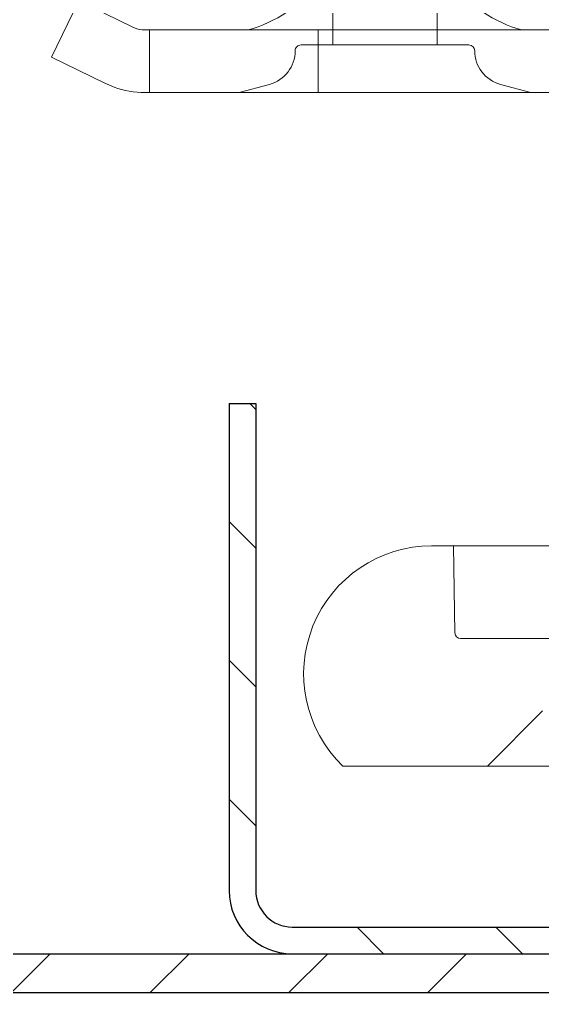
# Model space of a CAD drawing. Extents: x -965262 to 1142518, y -357520 to 71675.
# Drawn here: x 429546.4 to 429580.3, y -217082.7 to -217019.7 of the extents above; entities that cross this region are included whole.
import ezdxf

# ---------------------------------------------------------------- set-up
doc = ezdxf.new("R2010")
doc.units = 0
doc.header["$LTSCALE"] = 10
doc.layers.get('0').update_dxf_attribs({"linetype": 'CONTINUOUS', "lineweight": 30})

# ---------------------------------------------------------------- blocks, each defined once
blk = doc.blocks.new('Крепеж_ворот')
at = {"lineweight": 15}
h = blk.add_hatch(dxfattribs=at)
h.set_pattern_fill('ANSI31', color=256, scale=2, angle=180)
h.set_pattern_definition([(225, (746089.5993010094, 74802.72443473169), (4.490128060534577, -4.490128060534576), [])])
h.paths.add_polyline_path([(746087.0926607691, 74804.10467517254), (746087.0926607691, 74801.59347416442), (746091.0701500877, 74801.59347416442), (746094.2364107692, 74801.94499766403), (746094.2364107692, 74804.10467517254)], flags=17)
h.paths.add_polyline_path([(746116.4439169029, 74801.59347258758, 0.1651180607509661), (746119.8667091244, 74802.75556416162), (746124.2445681444, 74806.11533401157, -0.3016893070454729), (746131.3687120653, 74806.60467901775), (746134.76448431, 74804.67195491276, 0.130081388060065), (746137.5453955671, 74803.93601231197), (746142.2117346983, 74803.93601231143), (746142.2117346983, 74806.44721489633), (746137.5453955671, 74806.44721489656, -0.1300809701329699), (746136.006629116, 74806.85443393943), (746132.6108766629, 74808.78714678001, 0.3016885111196708), (746122.7156786518, 74808.10747741506), (746118.3377739126, 74804.74767247736, -0.165111586187673), (746116.4438982476, 74804.10467517254), (746064.1021906465, 74804.10467517254, -0.414223026387262), (746060.991197373, 74807.21556792496), (746060.9911973729, 74868.49228316813), (746059.41417496, 74868.49228316813), (746059.41417496, 74868.75839662162), (746059.41417496, 74869.53068794223), (746059.41417496, 74870.48744723015), (746059.41417496, 74870.73355987796), (746059.41417496, 74871.71380835935), (746059.41417496, 74872.24926693889), (746059.41417496, 74873.15705106419), (746059.41417496, 74873.92944115959), (746059.41417496, 74874.67590069282), (746059.41417496, 74875.60961537936), (746059.41417496, 74876.12168166216), (746059.41417496, 74877.12532244122), (746059.41417496, 74877.35287085618), (746059.41417496, 74878.32819437602), (746059.41417496, 74879.1004856975), (746059.41417496, 74879.36659915099), (746060.9911973728, 74879.36659915099), (746060.9911973728, 74944.50713609566), (746058.4799947869, 74944.50713609566), (746058.4799947884, 74807.21556792496, 0.4142197710053597), (746064.1022093017, 74801.59347258758)])
h = blk.add_hatch(dxfattribs=at)
h.set_pattern_fill('ANSI31', color=256, scale=2, angle=90.00000000000001)
h.set_pattern_definition([(135, (736343.808482899, 75928.33385436263), (-4.490128060534576, -4.490128060534577), [])])
edge = h.paths.add_edge_path()
edge.add_ellipse((746065.0765866517, 74838.41029822617), major_axis=(-1.669677130168615, 1.669677130168615), ratio=0.9999999999585718, start_angle=45.00000000121179, end_angle=134.9999999988381, ccw=False)
edge.add_line((746062.7153066095, 74838.41029822608), (746062.7153066095, 74868.49228316813))
edge.add_line((746062.7153066095, 74868.49228316813), (746060.9911973723, 74868.49228316813))
edge.add_line((746060.9911973723, 74868.49228316813), (746060.9911973723, 74838.4102982259))
edge.add_ellipse((746065.0765866517, 74838.41029822617), major_axis=(-2.888806463275876, 2.888806463275876), ratio=0.9999999999879459, start_angle=45.00000000033093, end_angle=134.9999999996403)
edge.add_line((746065.0765866517, 74834.32490894676), (746096.5978011837, 74834.32490894676))
edge.add_line((746096.5978011838, 74834.32490894676), (746096.5978011838, 74836.04901818394))
edge.add_line((746096.5978011838, 74836.04901818394), (746065.0765866518, 74836.04901818394))
edge = h.paths.add_edge_path()
edge.add_ellipse((746065.0765866517, 74890.16907638371), major_axis=(2.888806463381896, 2.888806463381895), ratio=0.999999999976741, start_angle=105.9999999998016, end_angle=134.9999999993337)
edge.add_line((746060.9911973723, 74890.1690763861), (746060.9911973723, 74879.36659915099))
edge.add_line((746060.9911973723, 74879.36659915099), (746062.7153066095, 74879.36659915099))
edge.add_line((746062.7153066095, 74879.36659915099), (746062.7153066095, 74890.36880166357))
edge.add_ellipse((746065.0765866517, 74890.16907638371), major_axis=(-1.669677130107904, 1.669677130107904), ratio=0.9999999998955512, start_angle=16.00000000179932, end_angle=45.00000000296728, ccw=False)
edge.add_line((746063.0113645933, 74891.3138476652), (746069.8827983539, 74903.7102423164))
edge.add_ellipse((746079.0943443627, 74898.60419898514), major_axis=(7.447290056667397, 7.4472900566674), ratio=0.9999999999941683, start_angle=-3.00000000015109, end_angle=105.9999999997668, ccw=False)
edge.add_line((746086.9211892138, 74905.6515217431), (746097.48509161, 74893.91911953628))
edge.add_line((746097.48509161, 74893.91911953628), (746098.7663544682, 74895.07277379557))
edge.add_line((746098.7663544682, 74895.07277379557), (746088.2024520721, 74906.80517600224))
edge.add_ellipse((746079.0943443627, 74898.60419898514), major_axis=(8.666419389796907, 8.666419389796907), ratio=0.9999999999934124, start_angle=-3.000000000167747, end_angle=105.9999999997908)
edge.add_line((746068.374858438, 74904.54610706089), (746061.5034246763, 74892.14971240767))
for p, q in [((746058.4799947869, 74807.21556792496), (746058.4799947869, 74944.50713609566)), ((746062.7153066095, 74838.41029822617), (746062.7153066095, 74890.16907638373)), ((746060.9911973728, 74807.21556792496), (746060.9911973728, 74868.49228316813)), ((746060.9911973723, 74838.41029822617), (746060.9911973723, 74868.49228316813)), ((746096.5978011838, 74836.04901818394), (746065.0765866517, 74836.04901818394)), ((746096.5978011838, 74834.32490894676), (746096.5978011838, 74836.04901818394)), ((746096.5978011838, 74834.32490894676), (746065.0765866517, 74834.32490894676))]:
    blk.add_line(p, q)
for p, q in [((746073.1349233037, 74841.6770490976), (746073.1349233037, 74905.20617702039)), ((746060.9911973728, 74833.86491421715), (746060.9911973728, 74868.49228316813)), ((746087.3775648298, 74848.71391942422), (746087.3775648298, 74861.26040649228)), ((746081.3806631347, 74849.30857328192), (746081.3806631347, 74860.51079378091)), ((746073.1349233037, 74851.04693329416), (746076.6982473527, 74854.61025734217)), ((746087.3775648298, 74848.83557579428), (746081.7489282191, 74848.93382401136)), ((746087.3775648298, 74847.4300519593), (746087.3775648298, 74848.83557579428))]:
    blk.add_line(p, q, dxfattribs=at)
at = {"lineweight": 15, "extrusion": (-1.73749903353837e-14, 1, 0)}
for p, q in [((746116.709508684, 74856.891465322), (746116.709508684, 74828.87104296096)), ((746120.7574173288, 74856.891465322), (746120.7574173288, 74828.87104296096)), ((746122.6314491101, 74824.59605407709), (746120.9470805062, 74828.04952149966)), ((746117.3088443177, 74826.27503514563), (746118.9932129215, 74822.82156772306)), ((746118.9932129215, 74822.82156772306), (746122.6314491101, 74824.59605407709))]:
    blk.add_line(p, q, dxfattribs=at)
at = {"lineweight": 15, "ltscale": 0.5, "extrusion": (-1.73749903353837e-14, 1, 0)}
for p, q in [((746117.2359036137, 74851.88670818356), (746116.709508684, 74853.85124080168)), ((746119.7829208057, 74838.97572151065), (746119.7829208057, 74849.84510583151)), ((746123.8308294505, 74847.78367087379), (746119.7829208057, 74847.78367087379)), ((746123.8308294505, 74841.03715646744), (746119.7829208057, 74841.03715646744)), ((746120.7574173288, 74840.08140025963), (746116.709508684, 74840.08140025963)), ((746117.2359036137, 74836.93411915761), (746116.709508684, 74834.96958653955)), ((746120.7574173288, 74829.17453530256), (746116.709508684, 74829.17453530256))]:
    blk.add_line(p, q, dxfattribs=at)
at = {"lineweight": 15}
for centre, radius, start, end in [((746128.6312002223, 74855.38375673926), 8.151486726715934, 194.998605789004, 233.9213581395351), ((746081.7554694895, 74849.30857328192), 0.3748063559089649, 180, 269.0000000650525), ((746079.0943443663, 74847.4300519593), 8.283220465586595, 223.9903314239006, 0), ((746128.6312002223, 74833.43707060197), 8.151486726715934, 126.0786418604649, 165.001394210996), ((746122.6314491101, 74828.87104296096), 5.92194042336055, 180, 199.6464442872853), ((746122.6314491101, 74828.87104296096), 1.874031779544478, 180, 185.5312680546309)]:
    blk.add_arc(centre, radius, start, end, dxfattribs=at)
at = {"lineweight": 15, "ltscale": 0.5}
for centre, radius, start, end in [((746119.4081144473, 74852.46875032323), 2.248838135453373, 195.0000000721308, 270), ((746119.4081144473, 74849.84510583151), 0.3748063559088957, 0, 90), ((746119.4081144473, 74836.35207701795), 2.248838135453373, 90, 164.9999999278692), ((746119.4081144473, 74838.97572151065), 0.3748063559088957, 270, 0)]:
    blk.add_arc(centre, radius, start, end, dxfattribs=at)
at = {"extrusion": (0, 0, -0.9999999999999998)}
for major_axis, ratio, start_param, end_param in [((-2.888806463275875, 2.888806463275875), 0.9999999999879459, 3.926990816993268, 5.497787143776111), ((-1.669677130168616, 1.669677130168616), 0.9999999999585718, 3.926990817007955, 5.497787143761424)]:
    blk.add_ellipse((746065.0765866517, 74838.41029822617), major_axis=major_axis, ratio=ratio, start_param=start_param, end_param=end_param, dxfattribs=at)
at = {"lineweight": 15}
for points in [[(746120.9470805062, 74828.04952149966), (746120.8534697362, 74828.24145201856), (746120.7881389635, 74828.463272647), (746120.766143303, 74828.69040699222)], [(746117.0542531204, 74826.87999718625), (746117.1270183222, 74826.67617173976), (746117.2123507159, 74826.47287634038), (746117.3088443177, 74826.27503514563)]]:
    blk.add_open_spline(points, degree=3, dxfattribs=at)

msp = doc.modelspace()

# ---------------------------------------------------------------- block references
at = {"color": 7, "xscale": -1, "rotation": 270}
msp.add_blockref('Крепеж_ворот', (354725.6529941265, -963141.1535890333, 11253.11495536532), dxfattribs=at)

doc.saveas('drawing.dxf')
